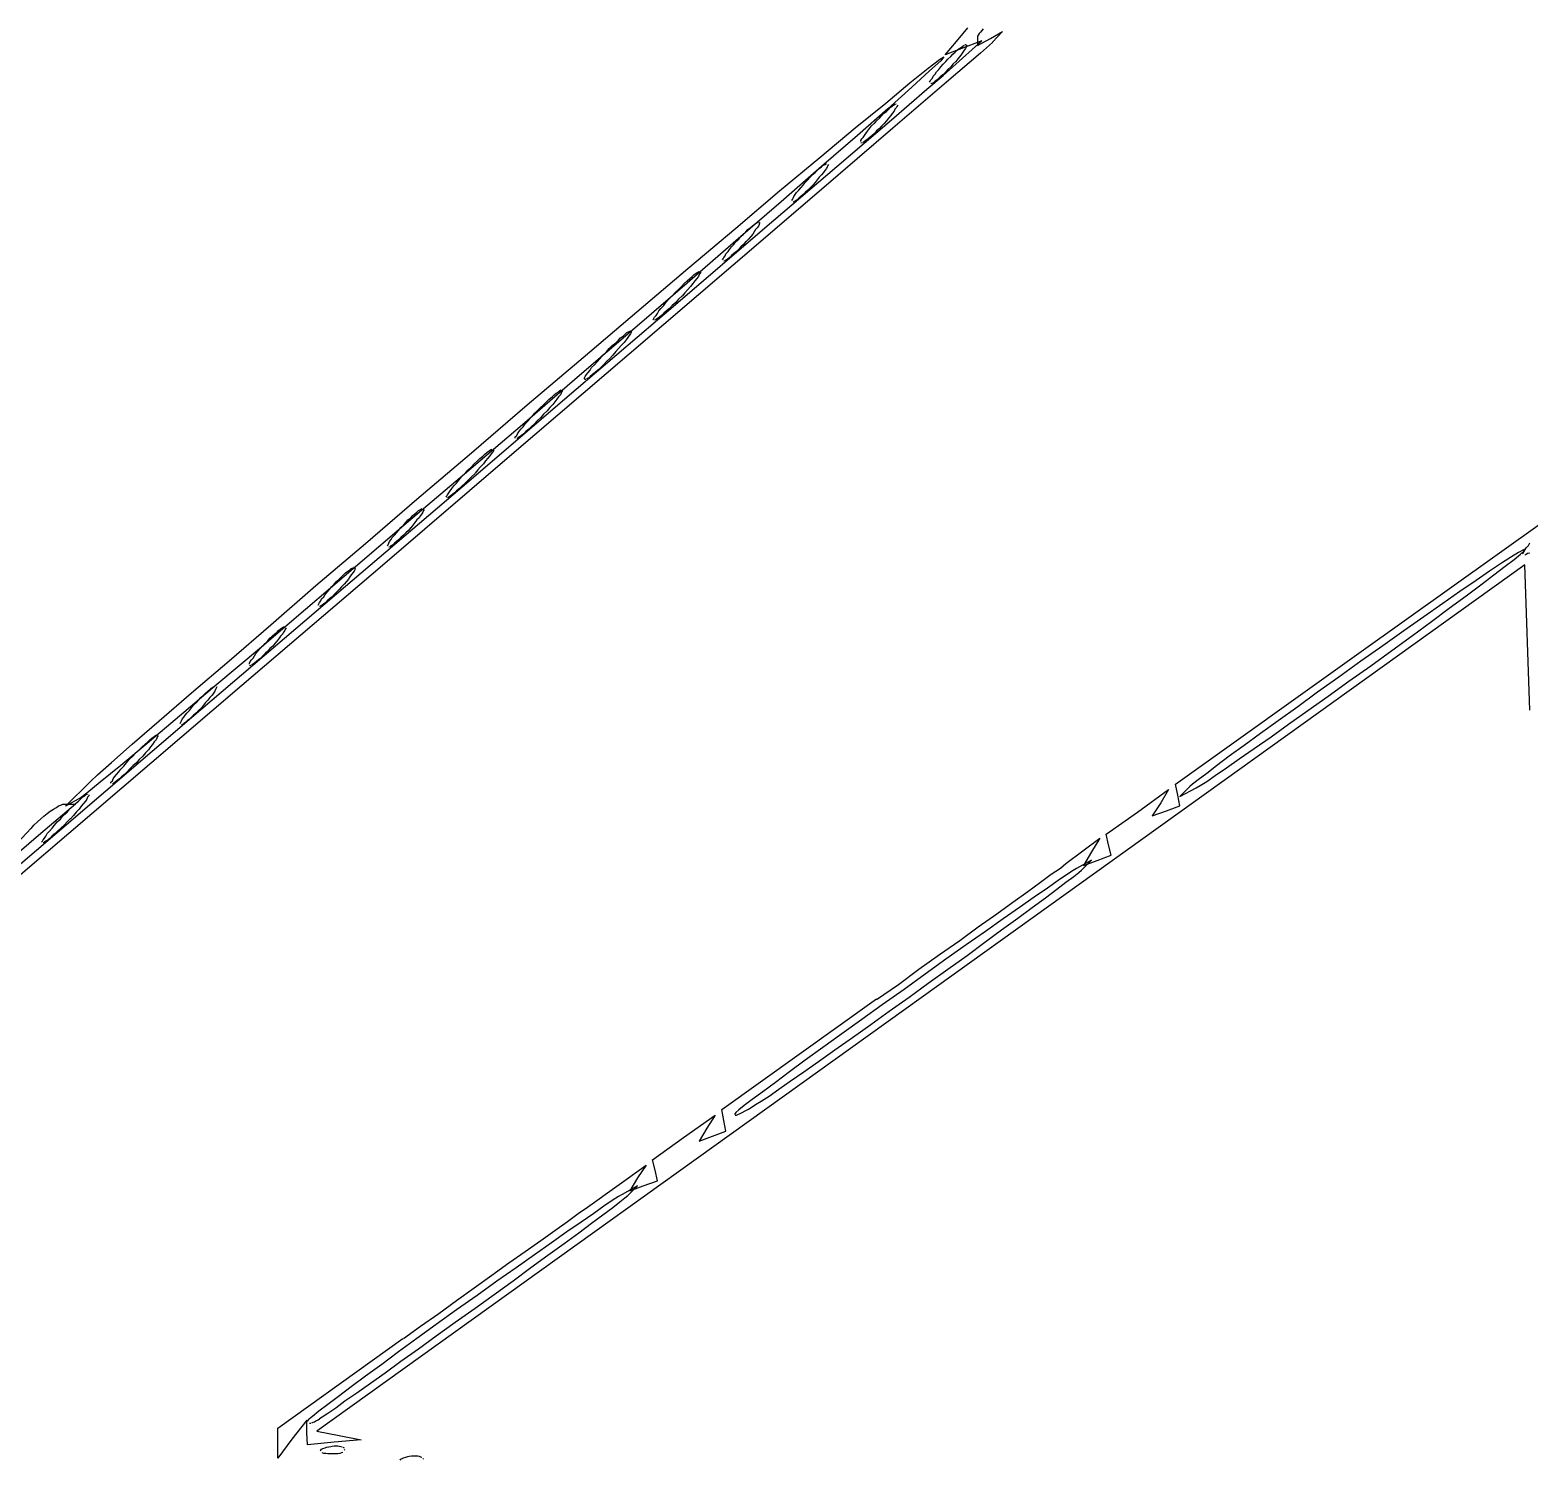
# Model space of a CAD drawing. Extents: x -125 to 152, y -90 to 100.
# Drawn here: x 139.635 to 141.844, y -61.817 to -59.709 of the extents above; entities that cross this region are included whole.
import ezdxf

# ---------------------------------------------------------------- set-up
doc = ezdxf.new("R2010")
doc.units = 0

msp = doc.modelspace()

# ---------------------------------------------------------------- linework, layer by layer
for p, q in [((140.9802, -59.776), (141.0374, -59.725)), ((140.9833, -59.7456), (140.9999, -59.726)), ((140.9999, -59.726), (141.0166, -59.7061)), ((141.0374, -59.725), (141.0103, -59.7353)), ((141.0322, -59.7165), (141.0312, -59.7183)), ((141.0312, -59.7183), (141.0312, -59.7201)), ((141.0312, -59.7202), (141.0312, -59.732)), ((141.0312, -59.732), (141.05, -59.7217)), ((141.0333, -59.7143), (141.0322, -59.7165)), ((141.0354, -59.7121), (141.0333, -59.7143)), ((141.0374, -59.7098), (141.0354, -59.7121)), ((141.0395, -59.7074), (141.0374, -59.7098)), ((141.05, -59.7217), (141.0677, -59.7114)), ((141.0677, -59.7114), (141.0531, -59.7269)), ((140.9749, -59.7524), (140.9812, -59.7484)), ((140.9812, -59.7484), (140.977, -59.7543)), ((141.0103, -59.7353), (140.9833, -59.7456)), ((141.0354, -59.7433), (140.9854, -59.7861)), ((140.9875, -59.7519), (140.9916, -59.7482)), ((140.9916, -59.7482), (140.9947, -59.7449)), ((140.9947, -59.7449), (140.9979, -59.7418)), ((140.9979, -59.7418), (141.001, -59.739)), ((141.001, -59.739), (141.0041, -59.7365)), ((141.0052, -59.7482), (141.002, -59.7518)), ((141.0041, -59.7365), (141.0072, -59.7344)), ((141.0072, -59.7448), (141.0052, -59.7482)), ((141.0072, -59.7344), (141.0093, -59.7327)), ((141.0093, -59.7417), (141.0072, -59.7448)), ((141.0093, -59.7327), (141.0114, -59.7315)), ((141.0114, -59.739), (141.0093, -59.7417)), ((141.0114, -59.7315), (141.0114, -59.7315)), ((141.0135, -59.7365), (141.0114, -59.739)), ((141.0125, -59.7306), (141.0145, -59.7303)), ((141.0145, -59.7344), (141.0135, -59.7365)), ((141.0156, -59.7315), (141.0145, -59.7327)), ((141.0145, -59.7327), (141.0145, -59.7344)), ((141.0531, -59.7273), (141.0354, -59.7433)), ((140.9312, -59.7871), (140.9583, -59.7655)), ((140.9604, -59.7694), (140.9343, -59.7932)), ((140.9583, -59.7655), (140.9749, -59.7524)), ((140.977, -59.7543), (140.9604, -59.7694)), ((140.9687, -59.7742), (140.9708, -59.7708)), ((140.9708, -59.7708), (140.9739, -59.7672)), ((140.9739, -59.7672), (140.977, -59.7634)), ((140.977, -59.7634), (140.9802, -59.7594)), ((140.9802, -59.7595), (140.9843, -59.7556)), ((140.9843, -59.7707), (140.9812, -59.7742)), ((140.9843, -59.7556), (140.9875, -59.7519)), ((140.9875, -59.7672), (140.9843, -59.7707)), ((140.9916, -59.7634), (140.9875, -59.7672)), ((140.9947, -59.7595), (140.9916, -59.7634)), ((140.9989, -59.7556), (140.9947, -59.7596)), ((141.002, -59.7518), (140.9989, -59.7556)), ((140.8958, -59.8167), (140.9312, -59.7871)), ((140.9343, -59.7932), (140.8989, -59.8251)), ((140.9854, -59.7861), (140.9062, -59.8537)), ((140.9562, -59.7962), (140.9802, -59.776)), ((140.9604, -59.7862), (140.9614, -59.7846)), ((140.9614, -59.7846), (140.9624, -59.7825)), ((140.9624, -59.7825), (140.9645, -59.7801)), ((140.9645, -59.7876), (140.9624, -59.7884)), ((140.9624, -59.7884), (140.9624, -59.7884)), ((140.9645, -59.7801), (140.9656, -59.7773)), ((140.9666, -59.7864), (140.9645, -59.7876)), ((140.9656, -59.7773), (140.9687, -59.7742)), ((140.9687, -59.7847), (140.9666, -59.7864)), ((140.9718, -59.7825), (140.9687, -59.7847)), ((140.9739, -59.7801), (140.9718, -59.7825)), ((140.977, -59.7772), (140.9739, -59.7801)), ((140.9812, -59.7742), (140.977, -59.7772)), ((140.9041, -59.8416), (140.9562, -59.7962)), ((140.851, -59.8533), (140.8958, -59.8167)), ((140.8989, -59.8251), (140.8541, -59.8644)), ((140.8864, -59.8391), (140.8895, -59.8354)), ((140.8895, -59.8354), (140.8926, -59.8321)), ((140.8926, -59.8321), (140.8968, -59.829)), ((140.8968, -59.829), (140.8999, -59.8261)), ((140.8999, -59.8261), (140.902, -59.8236)), ((140.9031, -59.8353), (140.8999, -59.839)), ((140.902, -59.8236), (140.9052, -59.8216)), ((140.9052, -59.832), (140.9031, -59.8353)), ((140.9052, -59.8216), (140.9072, -59.8199)), ((140.9083, -59.8288), (140.9052, -59.832)), ((140.9072, -59.8199), (140.9093, -59.8185)), ((140.9093, -59.826), (140.9083, -59.8288)), ((140.9093, -59.8185), (140.9114, -59.8178)), ((140.9114, -59.8236), (140.9093, -59.826)), ((140.9114, -59.8178), (140.9114, -59.8178)), ((140.9124, -59.8216), (140.9114, -59.8236)), ((140.9135, -59.8199), (140.9124, -59.8216)), ((140.7989, -59.8968), (140.851, -59.8533)), ((140.9062, -59.8537), (140.801, -59.9443)), ((140.8239, -59.9103), (140.9041, -59.8416)), ((140.8666, -59.8614), (140.8687, -59.858)), ((140.8687, -59.858), (140.8718, -59.8544)), ((140.8718, -59.8544), (140.8749, -59.8505)), ((140.8749, -59.8505), (140.8791, -59.8466)), ((140.8791, -59.8467), (140.8822, -59.8428)), ((140.8822, -59.8579), (140.8791, -59.8614)), ((140.8822, -59.8428), (140.8864, -59.8391)), ((140.8864, -59.8544), (140.8822, -59.8579)), ((140.8895, -59.8506), (140.8864, -59.8544)), ((140.8937, -59.8467), (140.8895, -59.8506)), ((140.8968, -59.8428), (140.8937, -59.8468)), ((140.8999, -59.839), (140.8968, -59.8428)), ((140.8541, -59.8644), (140.801, -59.9103)), ((140.8593, -59.8718), (140.8604, -59.8697)), ((140.8593, -59.8734), (140.8593, -59.8718)), ((140.8614, -59.8756), (140.8593, -59.8758)), ((140.8604, -59.8697), (140.8625, -59.8673)), ((140.8625, -59.8673), (140.8645, -59.8645)), ((140.8645, -59.8735), (140.8625, -59.8748)), ((140.8625, -59.8748), (140.8625, -59.8748)), ((140.8645, -59.8645), (140.8666, -59.8614)), ((140.8666, -59.8718), (140.8645, -59.8735)), ((140.8698, -59.8697), (140.8666, -59.8718)), ((140.8729, -59.8672), (140.8698, -59.8697)), ((140.876, -59.8644), (140.8729, -59.8672)), ((140.8791, -59.8614), (140.876, -59.8644)), ((140.7395, -59.9461), (140.7989, -59.8968)), ((140.7177, -60.0005), (140.8239, -59.9103)), ((140.801, -59.9103), (140.7416, -59.9624)), ((140.7843, -59.9262), (140.7874, -59.9226)), ((140.7874, -59.9226), (140.7916, -59.9193)), ((140.7916, -59.9193), (140.7947, -59.9161)), ((140.7947, -59.9161), (140.7979, -59.9133)), ((140.7979, -59.9133), (140.801, -59.9108)), ((140.801, -59.9226), (140.7979, -59.9261)), ((140.801, -59.9108), (140.8031, -59.9087)), ((140.8041, -59.9192), (140.801, -59.9226)), ((140.8031, -59.9087), (140.8062, -59.9071)), ((140.8062, -59.9161), (140.8041, -59.9192)), ((140.8062, -59.9071), (140.8083, -59.9058)), ((140.8083, -59.9133), (140.8062, -59.9161)), ((140.8083, -59.9058), (140.8083, -59.9058)), ((140.8093, -59.9108), (140.8083, -59.9133)), ((140.8104, -59.9087), (140.8093, -59.9108)), ((140.8114, -59.9071), (140.8104, -59.9087)), ((140.801, -59.9443), (140.6708, -60.0558)), ((140.675, -60.0009), (140.7395, -59.9461)), ((140.7645, -59.9485), (140.7676, -59.9452)), ((140.7676, -59.9452), (140.7708, -59.9416)), ((140.7708, -59.9416), (140.7739, -59.9378)), ((140.7739, -59.9378), (140.777, -59.9337)), ((140.777, -59.9339), (140.7812, -59.93)), ((140.7812, -59.9451), (140.777, -59.9485)), ((140.7812, -59.93), (140.7843, -59.9262)), ((140.7843, -59.9416), (140.7812, -59.9451)), ((140.7885, -59.9378), (140.7843, -59.9416)), ((140.7916, -59.9339), (140.7885, -59.9378)), ((140.7947, -59.93), (140.7916, -59.934)), ((140.7979, -59.9261), (140.7947, -59.93)), ((140.7416, -59.9624), (140.675, -60.0199)), ((140.7572, -59.9606), (140.7583, -59.959)), ((140.7583, -59.959), (140.7593, -59.9569)), ((140.7593, -59.9569), (140.7604, -59.9545)), ((140.7614, -59.962), (140.7593, -59.9628)), ((140.7593, -59.9628), (140.7593, -59.9628)), ((140.7604, -59.9545), (140.7625, -59.9517)), ((140.7625, -59.9607), (140.7614, -59.962)), ((140.7625, -59.9517), (140.7645, -59.9485)), ((140.7656, -59.9591), (140.7625, -59.9607)), ((140.7676, -59.9569), (140.7656, -59.9591)), ((140.7708, -59.9545), (140.7676, -59.9569)), ((140.7739, -59.9517), (140.7708, -59.9545)), ((140.777, -59.9485), (140.7739, -59.9517)), ((140.7072, -59.9922), (140.7093, -59.9919)), ((140.5895, -60.1105), (140.7177, -60.0005)), ((140.6041, -60.0605), (140.675, -60.0009)), ((140.6791, -60.0172), (140.6823, -60.0134)), ((140.6823, -60.0134), (140.6864, -60.0098)), ((140.6864, -60.0098), (140.6895, -60.0065)), ((140.6895, -60.0065), (140.6927, -60.0033)), ((140.6927, -60.0033), (140.6958, -60.0005)), ((140.6968, -60.0133), (140.6937, -60.0172)), ((140.6958, -60.0005), (140.6989, -59.998)), ((140.7, -60.0098), (140.6968, -60.0133)), ((140.6989, -59.998), (140.702, -59.9959)), ((140.702, -60.0064), (140.7, -60.0098)), ((140.702, -59.9959), (140.7041, -59.9943)), ((140.7041, -60.0033), (140.702, -60.0064)), ((140.7041, -59.9943), (140.7062, -59.9929)), ((140.7062, -60.0005), (140.7041, -60.0033)), ((140.7062, -59.9929), (140.7062, -59.9929)), ((140.7083, -59.998), (140.7062, -60.0005)), ((140.7093, -59.9959), (140.7083, -59.998)), ((140.7104, -59.993), (140.7093, -59.9943)), ((140.7093, -59.9943), (140.7093, -59.9959)), ((140.675, -60.0199), (140.6031, -60.0821)), ((140.6604, -60.0389), (140.6635, -60.0357)), ((140.6635, -60.0357), (140.6656, -60.0324)), ((140.6656, -60.0324), (140.6687, -60.0287)), ((140.6687, -60.0287), (140.6718, -60.025)), ((140.6718, -60.025), (140.675, -60.021)), ((140.676, -60.0357), (140.6718, -60.0387)), ((140.675, -60.021), (140.6791, -60.0172)), ((140.6791, -60.0323), (140.676, -60.0357)), ((140.6823, -60.0287), (140.6791, -60.0323)), ((140.6864, -60.025), (140.6823, -60.0287)), ((140.6895, -60.021), (140.6864, -60.025)), ((140.6937, -60.0172), (140.6895, -60.0211)), ((140.6708, -60.0558), (140.5176, -60.1866)), ((140.6552, -60.0479), (140.6562, -60.0462)), ((140.6562, -60.0462), (140.6572, -60.0442)), ((140.6572, -60.0442), (140.6593, -60.0417)), ((140.6593, -60.0492), (140.6572, -60.05)), ((140.6572, -60.05), (140.6572, -60.05)), ((140.6593, -60.0417), (140.6604, -60.0389)), ((140.6614, -60.0479), (140.6593, -60.0492)), ((140.6635, -60.0462), (140.6614, -60.0479)), ((140.6666, -60.0441), (140.6635, -60.0462)), ((140.6687, -60.0416), (140.6666, -60.0441)), ((140.6718, -60.0387), (140.6687, -60.0416)), ((140.5291, -60.1242), (140.6041, -60.0605)), ((140.5989, -60.0827), (140.6031, -60.0788)), ((140.6031, -60.0788), (140.6072, -60.0753)), ((140.6072, -60.0753), (140.6104, -60.0722)), ((140.6104, -60.0722), (140.6135, -60.0695)), ((140.6145, -60.0788), (140.6114, -60.0827)), ((140.6135, -60.0695), (140.6166, -60.0674)), ((140.6176, -60.0753), (140.6145, -60.0788)), ((140.6166, -60.0674), (140.6187, -60.0658)), ((140.6198, -60.0723), (140.6176, -60.0753)), ((140.6187, -60.0658), (140.6208, -60.0648)), ((140.6208, -60.0696), (140.6198, -60.0723)), ((140.6208, -60.0648), (140.6208, -60.0648)), ((140.6229, -60.0675), (140.6208, -60.0696)), ((140.6229, -60.0659), (140.6229, -60.0675)), ((140.6031, -60.0821), (140.526, -60.1484)), ((140.576, -60.106), (140.5812, -60.1011)), ((140.5812, -60.101), (140.5854, -60.0961)), ((140.5854, -60.0961), (140.5906, -60.0914)), ((140.5906, -60.0914), (140.5947, -60.0869)), ((140.5958, -60.101), (140.5906, -60.1059)), ((140.5947, -60.0869), (140.5989, -60.0827)), ((140.5999, -60.0962), (140.5958, -60.1012)), ((140.6041, -60.0915), (140.5999, -60.0962)), ((140.6083, -60.087), (140.6041, -60.0915)), ((140.6114, -60.0827), (140.6083, -60.087)), ((140.4395, -60.2382), (140.5895, -60.1105)), ((140.45, -60.1915), (140.5291, -60.1242)), ((140.5593, -60.1268), (140.5614, -60.1232)), ((140.5614, -60.1232), (140.5645, -60.1194)), ((140.5645, -60.1194), (140.5687, -60.1152)), ((140.5687, -60.1152), (140.5718, -60.1107)), ((140.5729, -60.1231), (140.5687, -60.1266)), ((140.5718, -60.1107), (140.576, -60.106)), ((140.577, -60.1193), (140.5729, -60.1231)), ((140.5812, -60.1151), (140.577, -60.1193)), ((140.5864, -60.1106), (140.5812, -60.1151)), ((140.5906, -60.1059), (140.5864, -60.1106)), ((140.5531, -60.136), (140.5541, -60.1345)), ((140.5541, -60.1345), (140.5551, -60.1324)), ((140.5551, -60.1324), (140.5573, -60.1298)), ((140.5573, -60.1359), (140.5551, -60.1369)), ((140.5551, -60.1369), (140.5551, -60.1369)), ((140.5573, -60.1298), (140.5593, -60.1268)), ((140.5593, -60.1344), (140.5573, -60.1359)), ((140.5624, -60.1323), (140.5593, -60.1344)), ((140.5656, -60.1297), (140.5624, -60.1323)), ((140.5687, -60.1266), (140.5656, -60.1297)), ((140.526, -60.1484), (140.4447, -60.2183)), ((140.4979, -60.17), (140.502, -60.1661)), ((140.502, -60.1661), (140.5052, -60.1626)), ((140.5052, -60.1626), (140.5093, -60.1596)), ((140.5093, -60.1596), (140.5125, -60.157)), ((140.5135, -60.1659), (140.5104, -60.1698)), ((140.5125, -60.157), (140.5145, -60.1549)), ((140.5156, -60.1625), (140.5135, -60.1659)), ((140.5145, -60.1549), (140.5176, -60.1533)), ((140.5176, -60.1595), (140.5156, -60.1625)), ((140.5176, -60.1533), (140.5197, -60.1524)), ((140.5197, -60.1569), (140.5176, -60.1595)), ((140.5197, -60.1524), (140.5197, -60.1524)), ((140.5208, -60.1548), (140.5197, -60.1569)), ((140.5208, -60.1532), (140.5208, -60.1548)), ((140.5176, -60.1866), (140.3447, -60.3347)), ((140.4749, -60.1932), (140.4791, -60.1883)), ((140.4791, -60.1882), (140.4843, -60.1833)), ((140.4843, -60.1833), (140.4885, -60.1786)), ((140.4885, -60.1786), (140.4926, -60.1742)), ((140.4937, -60.1882), (140.4895, -60.1931)), ((140.4926, -60.1742), (140.4979, -60.17)), ((140.4979, -60.1831), (140.4937, -60.1881)), ((140.502, -60.1784), (140.4979, -60.1831)), ((140.5062, -60.1741), (140.502, -60.1784)), ((140.5104, -60.1698), (140.5062, -60.1741)), ((140.3676, -60.2616), (140.45, -60.1915)), ((140.4572, -60.214), (140.4604, -60.2104)), ((140.4604, -60.2104), (140.4624, -60.2066)), ((140.4624, -60.2066), (140.4666, -60.2024)), ((140.4666, -60.2024), (140.4708, -60.1979)), ((140.4718, -60.2103), (140.4677, -60.2137)), ((140.4708, -60.1979), (140.4749, -60.1932)), ((140.476, -60.2065), (140.4718, -60.2103)), ((140.4802, -60.2023), (140.476, -60.2065)), ((140.4843, -60.1978), (140.4802, -60.2023)), ((140.4895, -60.1931), (140.4843, -60.1978)), ((140.4447, -60.2183), (140.3604, -60.2909)), ((140.452, -60.2217), (140.4531, -60.2196)), ((140.452, -60.2232), (140.452, -60.2217)), ((140.4541, -60.2241), (140.452, -60.2244)), ((140.4531, -60.2196), (140.4551, -60.217)), ((140.4551, -60.217), (140.4572, -60.214)), ((140.4583, -60.2216), (140.4551, -60.2231)), ((140.4551, -60.2231), (140.4551, -60.2231)), ((140.4604, -60.2195), (140.4583, -60.2216)), ((140.4635, -60.2169), (140.4604, -60.2195)), ((140.4677, -60.2137), (140.4635, -60.2169)), ((140.2718, -60.3821), (140.4395, -60.2382)), ((140.3916, -60.2614), (140.3958, -60.2572)), ((140.3958, -60.2572), (140.3999, -60.2533)), ((140.3999, -60.2533), (140.4041, -60.2498)), ((140.4041, -60.2498), (140.4072, -60.2468)), ((140.4083, -60.257), (140.4052, -60.2611)), ((140.4072, -60.2468), (140.4104, -60.2442)), ((140.4114, -60.2531), (140.4083, -60.257)), ((140.4104, -60.2442), (140.4135, -60.2421)), ((140.4135, -60.2497), (140.4114, -60.2531)), ((140.4135, -60.2421), (140.4156, -60.2405)), ((140.4166, -60.2467), (140.4135, -60.2497)), ((140.4156, -60.2405), (140.4177, -60.2396)), ((140.4177, -60.2441), (140.4166, -60.2467)), ((140.4177, -60.2396), (140.4177, -60.2396)), ((140.4187, -60.2419), (140.4177, -60.2441)), ((140.4197, -60.2404), (140.4187, -60.2419)), ((140.2854, -60.332), (140.3676, -60.2616)), ((140.3729, -60.2804), (140.377, -60.2755)), ((140.377, -60.2754), (140.3822, -60.2705)), ((140.3822, -60.2705), (140.3864, -60.2658)), ((140.3864, -60.2658), (140.3916, -60.2614)), ((140.3916, -60.2754), (140.3875, -60.2803)), ((140.3968, -60.2703), (140.3916, -60.2752)), ((140.401, -60.2656), (140.3968, -60.2703)), ((140.4052, -60.2611), (140.401, -60.2656)), ((140.3604, -60.2909), (140.2749, -60.3636)), ((140.3531, -60.3042), (140.3552, -60.3011)), ((140.3552, -60.3011), (140.3583, -60.2976)), ((140.3583, -60.2976), (140.3614, -60.2937)), ((140.3614, -60.2937), (140.3645, -60.2896)), ((140.3656, -60.3009), (140.3625, -60.3041)), ((140.3645, -60.2896), (140.3687, -60.2851)), ((140.3698, -60.2975), (140.3656, -60.3009)), ((140.3687, -60.2851), (140.3729, -60.2804)), ((140.3739, -60.2936), (140.3698, -60.2975)), ((140.3781, -60.2895), (140.3739, -60.2936)), ((140.3822, -60.285), (140.3781, -60.2895)), ((140.3875, -60.2803), (140.3822, -60.285)), ((140.3499, -60.3089), (140.352, -60.3068)), ((140.3499, -60.3104), (140.3499, -60.3089)), ((140.352, -60.3068), (140.3531, -60.3042)), ((140.3541, -60.3103), (140.352, -60.3112)), ((140.352, -60.3112), (140.352, -60.3112)), ((140.3562, -60.3087), (140.3541, -60.3103)), ((140.3593, -60.3067), (140.3562, -60.3087)), ((140.3625, -60.3041), (140.3593, -60.3067)), ((140.3447, -60.3347), (140.1541, -60.4982)), ((140.2051, -60.4003), (140.2854, -60.332)), ((140.2895, -60.3485), (140.2937, -60.3444)), ((140.2937, -60.3444), (140.2979, -60.3405)), ((140.2979, -60.3405), (140.302, -60.337)), ((140.302, -60.337), (140.3051, -60.334)), ((140.3062, -60.3442), (140.3031, -60.3483)), ((140.3051, -60.334), (140.3083, -60.3314)), ((140.3093, -60.3403), (140.3062, -60.3442)), ((140.3083, -60.3314), (140.3114, -60.3293)), ((140.3124, -60.3369), (140.3093, -60.3403)), ((140.3114, -60.3293), (140.3135, -60.3277)), ((140.3145, -60.3339), (140.3124, -60.3369)), ((140.3135, -60.3277), (140.3156, -60.3268)), ((140.3166, -60.3312), (140.3145, -60.3339)), ((140.3156, -60.3268), (140.3156, -60.3268)), ((140.3177, -60.3292), (140.3166, -60.3312)), ((140.3177, -60.3276), (140.3177, -60.3292)), ((140.2749, -60.3636), (140.1927, -60.4336)), ((140.2666, -60.3723), (140.2708, -60.3676)), ((140.2708, -60.3676), (140.276, -60.3627)), ((140.276, -60.3626), (140.2802, -60.3577)), ((140.2802, -60.3577), (140.2854, -60.353)), ((140.2854, -60.3675), (140.2812, -60.3722)), ((140.2854, -60.353), (140.2895, -60.3485)), ((140.2906, -60.3626), (140.2854, -60.3675)), ((140.2947, -60.3575), (140.2906, -60.3624)), ((140.2989, -60.3528), (140.2947, -60.3575)), ((140.3031, -60.3483), (140.2989, -60.3528)), ((140.0864, -60.5401), (140.2718, -60.3821)), ((140.252, -60.3913), (140.2541, -60.3883)), ((140.2541, -60.3883), (140.2562, -60.3848)), ((140.2562, -60.3848), (140.2593, -60.3809)), ((140.2593, -60.3809), (140.2635, -60.3768)), ((140.2635, -60.3881), (140.2604, -60.3913)), ((140.2635, -60.3768), (140.2666, -60.3723)), ((140.2676, -60.3847), (140.2635, -60.3881)), ((140.2718, -60.3808), (140.2676, -60.3847)), ((140.276, -60.3767), (140.2718, -60.3808)), ((140.2812, -60.3722), (140.276, -60.3767)), ((140.1291, -60.4658), (140.2051, -60.4003)), ((140.2479, -60.3976), (140.2489, -60.396)), ((140.2489, -60.396), (140.2499, -60.394)), ((140.2499, -60.394), (140.252, -60.3913)), ((140.252, -60.3975), (140.2499, -60.3984)), ((140.2499, -60.3984), (140.2499, -60.3984)), ((140.2541, -60.3959), (140.252, -60.3975)), ((140.2572, -60.3937), (140.2541, -60.3959)), ((140.2604, -60.3913), (140.2572, -60.3937)), ((140.1927, -60.4336), (140.1145, -60.5003)), ((140.1885, -60.4349), (140.1916, -60.4312)), ((140.1916, -60.4312), (140.1958, -60.4279)), ((140.1958, -60.4279), (140.1989, -60.4248)), ((140.1989, -60.4248), (140.202, -60.422)), ((140.202, -60.422), (140.2051, -60.4195)), ((140.2051, -60.4312), (140.202, -60.4348)), ((140.2051, -60.4195), (140.2072, -60.4174)), ((140.2083, -60.4278), (140.2051, -60.4312)), ((140.2072, -60.4174), (140.2104, -60.4157)), ((140.2104, -60.4248), (140.2083, -60.4278)), ((140.2104, -60.4157), (140.2124, -60.4145)), ((140.2124, -60.422), (140.2104, -60.4248)), ((140.2124, -60.4145), (140.2124, -60.4145)), ((140.2135, -60.4195), (140.2124, -60.422)), ((140.2145, -60.4174), (140.2135, -60.4195)), ((140.2156, -60.4157), (140.2145, -60.4174)), ((140.1687, -60.4572), (140.1718, -60.4538)), ((140.1718, -60.4538), (140.175, -60.4502)), ((140.175, -60.4502), (140.1781, -60.4465)), ((140.1781, -60.4465), (140.1812, -60.4424)), ((140.1812, -60.4425), (140.1854, -60.4386)), ((140.1854, -60.4538), (140.1812, -60.4572)), ((140.1854, -60.4386), (140.1885, -60.4349)), ((140.1885, -60.4502), (140.1854, -60.4538)), ((140.1927, -60.4465), (140.1885, -60.4502)), ((140.1958, -60.4425), (140.1927, -60.4465)), ((140.1989, -60.4386), (140.1958, -60.4426)), ((140.202, -60.4348), (140.1989, -60.4386)), ((141.5927, -60.6275), (141.8635, -60.4345)), ((140.0562, -60.5279), (140.1291, -60.4658)), ((140.1614, -60.4694), (140.1624, -60.4676)), ((140.1624, -60.4676), (140.1635, -60.4655)), ((140.1635, -60.4655), (140.1645, -60.4631)), ((140.1656, -60.4706), (140.1635, -60.4715)), ((140.1635, -60.4715), (140.1635, -60.4715)), ((140.1645, -60.4631), (140.1666, -60.4603)), ((140.1666, -60.4694), (140.1656, -60.4706)), ((140.1666, -60.4603), (140.1687, -60.4572)), ((140.1697, -60.4677), (140.1666, -60.4694)), ((140.1718, -60.4655), (140.1697, -60.4677)), ((140.175, -60.4631), (140.1718, -60.4655)), ((140.1781, -60.4603), (140.175, -60.4631)), ((140.1812, -60.4572), (140.1781, -60.4603)), ((141.8354, -60.475), (141.8281, -60.4789)), ((141.8312, -60.4816), (141.8364, -60.4765)), ((141.8385, -60.4744), (141.8354, -60.475)), ((141.8354, -60.4796), (141.8364, -60.4775)), ((141.8364, -60.4765), (141.8385, -60.4744)), ((141.8364, -60.4775), (141.8374, -60.475)), ((141.8374, -60.475), (141.8395, -60.4721)), ((141.8395, -60.4721), (141.8427, -60.4686)), ((141.8427, -60.4686), (141.8447, -60.4649)), ((140.1541, -60.4982), (139.9468, -60.6753)), ((140.1145, -60.5003), (140.0406, -60.563)), ((141.8374, -60.4971), (140.9478, -61.1356)), ((141.8031, -60.4948), (141.7854, -60.5066)), ((141.7916, -60.512), (141.8083, -60.4995)), ((141.8177, -60.4854), (141.8031, -60.4948)), ((141.8083, -60.4995), (141.8218, -60.4893)), ((141.8281, -60.4789), (141.8177, -60.4854)), ((141.8218, -60.4893), (141.8312, -60.4816)), ((141.8343, -60.4811), (141.8354, -60.4796)), ((141.8395, -60.4821), (141.8374, -60.4829)), ((141.8374, -60.4829), (141.8374, -60.4829)), ((141.8447, -60.7116), (141.8374, -60.4971)), ((141.8416, -60.4808), (141.8395, -60.4821)), ((141.8447, -60.4799), (141.8416, -60.4808)), ((140.0833, -60.5258), (140.0864, -60.5221)), ((140.0864, -60.5221), (140.0906, -60.5184)), ((140.0906, -60.5184), (140.0937, -60.5151)), ((140.0937, -60.5151), (140.0968, -60.512)), ((140.0968, -60.512), (140.0999, -60.5092)), ((140.101, -60.5221), (140.0979, -60.5258)), ((140.0999, -60.5092), (140.1031, -60.5067)), ((140.1041, -60.5185), (140.101, -60.5221)), ((140.1031, -60.5067), (140.1062, -60.5046)), ((140.1062, -60.5152), (140.1041, -60.5185)), ((140.1062, -60.5046), (140.1083, -60.5029)), ((140.1083, -60.5121), (140.1062, -60.5152)), ((140.1083, -60.5029), (140.1104, -60.5016)), ((140.1104, -60.5093), (140.1083, -60.5121)), ((140.1104, -60.5016), (140.1104, -60.5016)), ((140.1125, -60.5068), (140.1104, -60.5093)), ((140.1114, -60.5008), (140.1135, -60.5005)), ((140.1135, -60.5047), (140.1125, -60.5068)), ((140.1145, -60.5017), (140.1135, -60.5029)), ((140.1135, -60.5029), (140.1135, -60.5047)), ((141.7656, -60.5205), (141.7416, -60.5366)), ((141.7854, -60.5066), (141.7656, -60.5205)), ((141.7729, -60.5266), (141.7916, -60.512)), ((139.8864, -60.7106), (140.0864, -60.5401)), ((139.9895, -60.5857), (140.0562, -60.5279)), ((140.0645, -60.5475), (140.0677, -60.5444)), ((140.0677, -60.5444), (140.0697, -60.541)), ((140.0697, -60.541), (140.0729, -60.5374)), ((140.0729, -60.5374), (140.076, -60.5336)), ((140.076, -60.5336), (140.0791, -60.5296)), ((140.0801, -60.5444), (140.076, -60.5474)), ((140.0791, -60.5297), (140.0833, -60.5258)), ((140.0833, -60.5409), (140.0801, -60.5444)), ((140.0864, -60.5374), (140.0833, -60.5409)), ((140.0906, -60.5336), (140.0864, -60.5374)), ((140.0937, -60.5297), (140.0906, -60.5336)), ((140.0979, -60.5258), (140.0937, -60.5298)), ((141.7416, -60.5366), (141.7166, -60.5544)), ((141.726, -60.5611), (141.751, -60.543)), ((141.751, -60.543), (141.7729, -60.5266)), ((140.0406, -60.563), (139.9729, -60.621)), ((140.0593, -60.5565), (140.0604, -60.5548)), ((140.0604, -60.5548), (140.0614, -60.5527)), ((140.0614, -60.5527), (140.0635, -60.5503)), ((140.0635, -60.5578), (140.0614, -60.5586)), ((140.0614, -60.5586), (140.0614, -60.5586)), ((140.0635, -60.5503), (140.0645, -60.5475)), ((140.0656, -60.5566), (140.0635, -60.5578)), ((140.0677, -60.5549), (140.0656, -60.5566)), ((140.0708, -60.5527), (140.0677, -60.5549)), ((140.0729, -60.5502), (140.0708, -60.5527)), ((140.076, -60.5474), (140.0729, -60.5502)), ((141.7166, -60.5544), (141.6885, -60.5737)), ((141.7, -60.5807), (141.726, -60.5611)), ((139.9281, -60.6386), (139.9895, -60.5857)), ((140.0083, -60.5889), (140.0104, -60.588)), ((140.0104, -60.588), (140.0104, -60.588)), ((141.6885, -60.5737), (141.6593, -60.5946)), ((141.6718, -60.6015), (141.7, -60.5807)), ((139.9812, -60.613), (139.9854, -60.6093)), ((139.9854, -60.6093), (139.9885, -60.6056)), ((139.9885, -60.6056), (139.9916, -60.6023)), ((139.9916, -60.6023), (139.9958, -60.5992)), ((139.9958, -60.5992), (139.9989, -60.5964)), ((139.9989, -60.6093), (139.9958, -60.613)), ((139.9989, -60.5964), (140.001, -60.594)), ((140.002, -60.6056), (139.9989, -60.6093)), ((140.001, -60.594), (140.0041, -60.5918)), ((140.0041, -60.6023), (140.002, -60.6056)), ((140.0041, -60.5918), (140.0062, -60.5901)), ((140.0072, -60.5992), (140.0041, -60.6023)), ((140.0062, -60.5901), (140.0083, -60.5889)), ((140.0083, -60.5964), (140.0072, -60.5992)), ((140.0104, -60.5939), (140.0083, -60.5964)), ((140.0114, -60.5918), (140.0104, -60.5939)), ((140.0125, -60.5901), (140.0114, -60.5918)), ((141.6593, -60.5946), (141.6281, -60.6166)), ((141.6416, -60.6233), (141.6718, -60.6015)), ((139.9729, -60.621), (139.9104, -60.6736)), ((139.9635, -60.6347), (139.9656, -60.6316)), ((139.9656, -60.6316), (139.9677, -60.6282)), ((139.9677, -60.6282), (139.9708, -60.6246)), ((139.9708, -60.6246), (139.9739, -60.6208)), ((139.9739, -60.6208), (139.9781, -60.6169)), ((139.9781, -60.6316), (139.9749, -60.6347)), ((139.9781, -60.617), (139.9812, -60.613)), ((139.9812, -60.6282), (139.9781, -60.6316)), ((139.9854, -60.6246), (139.9812, -60.6282)), ((139.9885, -60.6208), (139.9854, -60.6246)), ((139.9926, -60.617), (139.9885, -60.6208)), ((139.9958, -60.613), (139.9926, -60.6171)), ((141.3228, -60.8206), (141.5927, -60.6275)), ((141.6281, -60.6166), (141.5958, -60.6395)), ((141.6104, -60.6459), (141.6416, -60.6233)), ((139.8729, -60.686), (139.9281, -60.6386)), ((139.9583, -60.642), (139.9593, -60.6399)), ((139.9583, -60.6436), (139.9583, -60.642)), ((139.9604, -60.6458), (139.9583, -60.646)), ((139.9593, -60.6399), (139.9614, -60.6375)), ((139.9614, -60.6375), (139.9635, -60.6347)), ((139.9635, -60.6437), (139.9614, -60.645)), ((139.9614, -60.645), (139.9614, -60.645)), ((139.9656, -60.6421), (139.9635, -60.6437)), ((139.9687, -60.64), (139.9656, -60.6421)), ((139.9718, -60.6375), (139.9687, -60.64)), ((139.9749, -60.6347), (139.9718, -60.6375)), ((141.5958, -60.6395), (141.5635, -60.6626)), ((141.5781, -60.6686), (141.6104, -60.6459)), ((139.9468, -60.6753), (139.726, -60.8641)), ((139.9104, -60.6736), (139.8552, -60.7204)), ((139.9052, -60.6773), (139.9072, -60.676)), ((139.9072, -60.676), (139.9072, -60.676)), ((141.5635, -60.6626), (141.5322, -60.685)), ((141.5479, -60.6907), (141.5781, -60.6686)), ((139.825, -60.7273), (139.8729, -60.686)), ((139.8802, -60.7002), (139.8833, -60.6965)), ((139.8833, -60.6965), (139.8864, -60.6928)), ((139.8864, -60.6928), (139.8906, -60.6895)), ((139.8906, -60.6895), (139.8937, -60.6864)), ((139.8937, -60.6864), (139.8968, -60.6835)), ((139.8968, -60.6965), (139.8937, -60.7002)), ((139.8968, -60.6835), (139.8999, -60.681)), ((139.8999, -60.6928), (139.8968, -60.6965)), ((139.8999, -60.681), (139.902, -60.679)), ((139.9031, -60.6895), (139.8999, -60.6928)), ((139.902, -60.679), (139.9052, -60.6773)), ((139.9052, -60.6864), (139.9031, -60.6895)), ((139.9072, -60.6835), (139.9052, -60.6864)), ((139.9083, -60.681), (139.9072, -60.6835)), ((139.9093, -60.679), (139.9083, -60.681)), ((139.9104, -60.6773), (139.9093, -60.679)), ((141.5322, -60.685), (141.5031, -60.7066)), ((141.5176, -60.7119), (141.5479, -60.6907)), ((139.675, -60.8916), (139.8864, -60.7106)), ((139.8552, -60.7204), (139.8073, -60.7604)), ((139.8614, -60.7219), (139.8635, -60.7188)), ((139.8635, -60.7188), (139.8666, -60.7154)), ((139.8666, -60.7154), (139.8698, -60.7119)), ((139.8698, -60.7119), (139.8729, -60.708)), ((139.8729, -60.708), (139.876, -60.7041)), ((139.876, -60.7188), (139.8729, -60.7219)), ((139.876, -60.7041), (139.8802, -60.7002)), ((139.8802, -60.7153), (139.876, -60.7188)), ((139.8833, -60.7118), (139.8802, -60.7153)), ((139.8875, -60.708), (139.8833, -60.7118)), ((139.8906, -60.7041), (139.8875, -60.708)), ((139.8937, -60.7002), (139.8906, -60.7042)), ((141.5031, -60.7066), (141.4739, -60.727)), ((141.4895, -60.732), (141.5176, -60.7119)), ((139.7854, -60.7617), (139.825, -60.7273)), ((139.8562, -60.7309), (139.8572, -60.7293)), ((139.8572, -60.7293), (139.8583, -60.7272)), ((139.8583, -60.7272), (139.8593, -60.7247)), ((139.8604, -60.7322), (139.8583, -60.733)), ((139.8583, -60.733), (139.8583, -60.733)), ((139.8593, -60.7247), (139.8614, -60.7219)), ((139.8614, -60.7309), (139.8604, -60.7322)), ((139.8645, -60.7293), (139.8614, -60.7309)), ((139.8666, -60.7271), (139.8645, -60.7293)), ((139.8698, -60.7246), (139.8666, -60.7271)), ((139.8729, -60.7219), (139.8698, -60.7246)), ((141.4739, -60.727), (141.4478, -60.7461)), ((141.4635, -60.7506), (141.4895, -60.732)), ((139.7552, -60.7884), (139.7854, -60.7617)), ((139.8073, -60.7604), (139.7687, -60.793)), ((139.8, -60.7657), (139.8041, -60.7619)), ((139.8041, -60.7619), (139.8083, -60.7583)), ((139.8083, -60.7583), (139.8114, -60.7552)), ((139.8114, -60.7552), (139.8145, -60.7526)), ((139.8156, -60.7619), (139.8124, -60.7657)), ((139.8145, -60.7526), (139.8177, -60.7504)), ((139.8177, -60.7583), (139.8156, -60.7619)), ((139.8177, -60.7504), (139.8197, -60.7489)), ((139.8208, -60.7553), (139.8177, -60.7583)), ((139.8197, -60.7489), (139.8218, -60.7478)), ((139.8218, -60.7527), (139.8208, -60.7553)), ((139.8218, -60.7478), (139.8218, -60.7478)), ((139.8229, -60.7505), (139.8218, -60.7527)), ((139.8239, -60.749), (139.8229, -60.7505)), ((141.4239, -60.7637), (141.402, -60.7795)), ((141.4478, -60.7461), (141.4239, -60.7637)), ((141.4385, -60.7678), (141.4635, -60.7506)), ((139.777, -60.7892), (139.7812, -60.7843)), ((139.7812, -60.7841), (139.7864, -60.7792)), ((139.7864, -60.7792), (139.7906, -60.7744)), ((139.7906, -60.7744), (139.7958, -60.7699)), ((139.7958, -60.7841), (139.7916, -60.789)), ((139.7958, -60.7699), (139.8, -60.7657)), ((139.801, -60.7793), (139.7958, -60.7843)), ((139.8051, -60.7745), (139.801, -60.7793)), ((139.8093, -60.77), (139.8051, -60.7745)), ((139.8124, -60.7657), (139.8093, -60.77)), ((141.402, -60.7795), (141.3833, -60.7933)), ((141.3979, -60.7966), (141.4166, -60.7832)), ((141.4166, -60.7832), (141.4385, -60.7678)), ((139.7239, -60.8167), (139.7343, -60.807)), ((139.7343, -60.807), (139.7552, -60.7884)), ((139.7687, -60.793), (139.7385, -60.8177)), ((139.7593, -60.8098), (139.7625, -60.8062)), ((139.7625, -60.8062), (139.7656, -60.8024)), ((139.7656, -60.8024), (139.7687, -60.7982)), ((139.7687, -60.7982), (139.7729, -60.7939)), ((139.7739, -60.8061), (139.7697, -60.8096)), ((139.7729, -60.7939), (139.777, -60.7892)), ((139.7781, -60.8023), (139.7739, -60.8061)), ((139.7822, -60.7981), (139.7781, -60.8023)), ((139.7864, -60.7936), (139.7822, -60.7981)), ((139.7916, -60.789), (139.7864, -60.7936)), ((141.3687, -60.8049), (141.3562, -60.814)), ((141.3833, -60.7933), (141.3687, -60.8049)), ((141.3687, -60.8166), (141.3812, -60.8078)), ((141.3812, -60.8078), (141.3979, -60.7966)), ((139.6874, -60.8528), (139.7239, -60.8167)), ((139.7385, -60.8177), (139.7187, -60.8336)), ((139.7541, -60.8175), (139.7562, -60.8154)), ((139.7541, -60.8191), (139.7541, -60.8175)), ((139.7562, -60.8154), (139.7572, -60.8128)), ((139.7583, -60.819), (139.7562, -60.8199)), ((139.7562, -60.8199), (139.7562, -60.8199)), ((139.7572, -60.8128), (139.7593, -60.8098)), ((139.7604, -60.8174), (139.7583, -60.819)), ((139.7635, -60.8153), (139.7604, -60.8174)), ((139.7666, -60.8127), (139.7635, -60.8153)), ((139.7697, -60.8096), (139.7666, -60.8127)), ((141.2666, -60.8616), (141.3124, -60.8286)), ((141.3124, -60.8286), (141.301, -60.8478)), ((141.326, -60.8365), (141.3228, -60.8206)), ((141.3437, -60.8241), (141.3291, -60.8387)), ((141.3291, -60.8387), (141.3531, -60.8259)), ((141.3479, -60.8204), (141.3437, -60.8241)), ((141.3562, -60.814), (141.3479, -60.8204)), ((141.3531, -60.8259), (141.3593, -60.8227)), ((141.3593, -60.8227), (141.3687, -60.8166)), ((139.702, -60.85), (139.651, -60.893)), ((139.6739, -60.8547), (139.677, -60.8526)), ((139.677, -60.8526), (139.6812, -60.851)), ((139.6812, -60.851), (139.6833, -60.8502)), ((139.6833, -60.8502), (139.6864, -60.85)), ((139.6864, -60.85), (139.702, -60.85)), ((139.7104, -60.8403), (139.6874, -60.8528)), ((139.6937, -60.8571), (139.6979, -60.8529)), ((139.6979, -60.8529), (139.702, -60.8491)), ((139.702, -60.8491), (139.7062, -60.8455)), ((139.7062, -60.8455), (139.7093, -60.8424)), ((139.7104, -60.8529), (139.7072, -60.8572)), ((139.7093, -60.8424), (139.7124, -60.8398)), ((139.7187, -60.8336), (139.7104, -60.8403)), ((139.7135, -60.8491), (139.7104, -60.8529)), ((139.7124, -60.8398), (139.7156, -60.8376)), ((139.7166, -60.8455), (139.7135, -60.8491)), ((139.7156, -60.8376), (139.7177, -60.836)), ((139.7187, -60.8425), (139.7166, -60.8455)), ((139.7177, -60.836), (139.7197, -60.8351)), ((139.7197, -60.8399), (139.7187, -60.8425)), ((139.7197, -60.8351), (139.7197, -60.8351)), ((139.7218, -60.8377), (139.7197, -60.8399)), ((139.7218, -60.8361), (139.7218, -60.8377)), ((141.301, -60.8478), (141.2885, -60.8671)), ((141.3093, -60.8597), (141.3291, -60.8523)), ((141.3291, -60.8523), (141.326, -60.8365)), ((139.726, -60.8641), (139.4937, -61.0626)), ((139.6458, -60.8761), (139.651, -60.8717)), ((139.651, -60.8717), (139.6552, -60.8675)), ((139.6552, -60.8675), (139.6604, -60.8636)), ((139.6604, -60.8636), (139.6645, -60.8602)), ((139.6645, -60.8602), (139.6697, -60.8572)), ((139.6697, -60.8572), (139.6739, -60.8547)), ((139.675, -60.8762), (139.6801, -60.8714)), ((139.6801, -60.8712), (139.6843, -60.8664)), ((139.6843, -60.8664), (139.6895, -60.8617)), ((139.6895, -60.8617), (139.6937, -60.8571)), ((139.6947, -60.8712), (139.6895, -60.8761)), ((139.6989, -60.8665), (139.6947, -60.8715)), ((139.7031, -60.8617), (139.6989, -60.8665)), ((139.7072, -60.8572), (139.7031, -60.8617)), ((141.2208, -60.8944), (141.2666, -60.8616)), ((141.2885, -60.8671), (141.3093, -60.8597)), ((139.452, -61.0814), (139.675, -60.8916)), ((139.651, -60.893), (139.601, -60.936)), ((139.602, -60.9222), (139.6364, -60.8856)), ((139.6364, -60.8857), (139.6406, -60.8808)), ((139.6406, -60.8808), (139.6458, -60.8761)), ((139.6562, -60.9), (139.6583, -60.897)), ((139.6583, -60.897), (139.6604, -60.8934)), ((139.6604, -60.8934), (139.6635, -60.8896)), ((139.6635, -60.8896), (139.6677, -60.8854)), ((139.6677, -60.8968), (139.6645, -60.8999)), ((139.6677, -60.8854), (139.6708, -60.881)), ((139.6718, -60.8933), (139.6677, -60.8968)), ((139.6708, -60.881), (139.675, -60.8762)), ((139.676, -60.8895), (139.6718, -60.8933)), ((139.6801, -60.8853), (139.676, -60.8895)), ((139.6854, -60.8808), (139.6801, -60.8853)), ((139.6895, -60.8761), (139.6854, -60.8808)), ((141.2239, -60.9099), (141.2208, -60.8944)), ((139.652, -60.9062), (139.6531, -60.9047)), ((139.6531, -60.9047), (139.6541, -60.9026)), ((139.6541, -60.9026), (139.6562, -60.9)), ((139.6562, -60.9061), (139.6541, -60.9071)), ((139.6541, -60.9071), (139.6541, -60.9071)), ((139.6583, -60.9046), (139.6562, -60.9061)), ((139.6614, -60.9025), (139.6583, -60.9046)), ((139.6645, -60.8999), (139.6614, -60.9025)), ((141.1614, -60.9376), (141.2114, -60.9003)), ((141.2114, -60.9003), (141.1989, -60.9202)), ((141.2281, -60.9254), (141.2239, -60.9099)), ((141.1531, -60.9441), (141.1614, -60.9376)), ((141.1989, -60.9324), (141.177, -60.9449)), ((141.1843, -60.9471), (141.1989, -60.9324)), ((141.1989, -60.9202), (141.1874, -60.9402)), ((141.1874, -60.9402), (141.2072, -60.9328)), ((141.2072, -60.9328), (141.2281, -60.9254)), ((141.1239, -60.9649), (141.1395, -60.9532)), ((141.1499, -60.9626), (141.1343, -60.9736)), ((141.1395, -60.9532), (141.1531, -60.9441)), ((141.1624, -60.954), (141.1499, -60.9626)), ((141.1614, -60.9648), (141.1729, -60.9565)), ((141.1718, -60.9479), (141.1624, -60.954)), ((141.177, -60.9448), (141.1718, -60.9479)), ((141.1729, -60.9565), (141.1801, -60.9505)), ((141.1801, -60.9505), (141.1843, -60.9471)), ((141.0833, -60.9944), (141.1052, -60.9786)), ((141.1052, -60.9786), (141.1239, -60.9649)), ((141.1343, -60.9736), (141.1145, -60.9869)), ((141.1312, -60.9878), (141.1479, -60.9753)), ((141.1479, -60.9753), (141.1614, -60.9648)), ((141.0593, -61.0118), (141.0833, -60.9944)), ((141.0927, -61.0021), (141.0687, -61.0192)), ((141.0906, -61.018), (141.1114, -61.0021)), ((141.1145, -60.9869), (141.0927, -61.0021)), ((141.1114, -61.0021), (141.1312, -60.9878)), ((141.0322, -61.0306), (141.0593, -61.0118)), ((141.0687, -61.0192), (141.0427, -61.0377)), ((141.0666, -61.0352), (141.0906, -61.018)), ((140.9749, -61.0717), (141.0052, -61.0507)), ((141.0052, -61.0507), (141.0322, -61.0306)), ((141.0427, -61.0377), (141.0145, -61.0575)), ((141.0416, -61.0535), (141.0666, -61.0352)), ((140.9447, -61.0934), (140.9749, -61.0717)), ((141.0145, -61.0575), (140.9843, -61.0785)), ((140.9875, -61.093), (141.0156, -61.0729)), ((141.0156, -61.0729), (141.0416, -61.0535)), ((140.9145, -61.1156), (140.9447, -61.0934)), ((140.9843, -61.0785), (140.9541, -61.1004)), ((140.9583, -61.1136), (140.9875, -61.093)), ((140.8822, -61.138), (140.9145, -61.1156)), ((140.9541, -61.1004), (140.9229, -61.1229)), ((140.9301, -61.1345), (140.9583, -61.1136)), ((140.9478, -61.1356), (140.0573, -61.7741)), ((140.6541, -61.3001), (140.8822, -61.1369)), ((140.9229, -61.1229), (140.8906, -61.1455)), ((140.901, -61.1549), (140.9301, -61.1345)), ((140.8906, -61.1455), (140.8604, -61.1675)), ((140.8739, -61.1748), (140.901, -61.1549)), ((140.8604, -61.1675), (140.8312, -61.1885)), ((140.8468, -61.194), (140.8739, -61.1748)), ((140.8312, -61.1885), (140.8031, -61.2086)), ((140.8208, -61.212), (140.8468, -61.194)), ((140.777, -61.2274), (140.7541, -61.2447)), ((140.7749, -61.2444), (140.7968, -61.229)), ((140.8031, -61.2086), (140.777, -61.2274)), ((140.7968, -61.229), (140.8208, -61.212)), ((140.7541, -61.2447), (140.7333, -61.2602)), ((140.7552, -61.2582), (140.7749, -61.2444)), ((140.7333, -61.2602), (140.7145, -61.2738)), ((140.7239, -61.2801), (140.7385, -61.2702)), ((140.7385, -61.2702), (140.7552, -61.2582)), ((140.6874, -61.2943), (140.6791, -61.3007)), ((140.6989, -61.2852), (140.6874, -61.2943)), ((140.7145, -61.2738), (140.6989, -61.2852)), ((140.6989, -61.2961), (140.7041, -61.2925)), ((140.7041, -61.2926), (140.7124, -61.2876)), ((140.7124, -61.2876), (140.7239, -61.2801)), ((140.5979, -61.3411), (140.6447, -61.3082)), ((140.6447, -61.3082), (140.6322, -61.3275)), ((140.6572, -61.316), (140.6541, -61.3001)), ((140.6604, -61.3319), (140.6572, -61.316)), ((140.6739, -61.3061), (140.6729, -61.3075)), ((140.6729, -61.3075), (140.6729, -61.3075)), ((140.675, -61.3043), (140.6739, -61.3061)), ((140.6739, -61.3084), (140.676, -61.3082)), ((140.6791, -61.3007), (140.675, -61.3043)), ((140.676, -61.3082), (140.6781, -61.3074)), ((140.6781, -61.3074), (140.6812, -61.3061)), ((140.6812, -61.3061), (140.6843, -61.3044)), ((140.6843, -61.3044), (140.6885, -61.3021)), ((140.6885, -61.3021), (140.6937, -61.2994)), ((140.6937, -61.2994), (140.6989, -61.2961)), ((140.6322, -61.3275), (140.6208, -61.3467)), ((140.6208, -61.3467), (140.6406, -61.3393)), ((140.6406, -61.3393), (140.6604, -61.3319)), ((140.552, -61.374), (140.5979, -61.3411)), ((140.4562, -61.4439), (140.5427, -61.3821)), ((140.5427, -61.3821), (140.5302, -61.4009)), ((140.5562, -61.3895), (140.552, -61.374)), ((140.5302, -61.4009), (140.5187, -61.4197)), ((140.5385, -61.4124), (140.5593, -61.405)), ((140.5593, -61.405), (140.5562, -61.3895)), ((140.5072, -61.4252), (140.502, -61.4283)), ((140.5302, -61.4125), (140.5072, -61.4254)), ((140.5114, -61.4302), (140.5156, -61.4269)), ((140.5156, -61.4269), (140.5302, -61.4125)), ((140.5187, -61.4197), (140.5385, -61.4124)), ((140.4427, -61.4534), (140.4562, -61.4439)), ((140.4802, -61.4426), (140.4656, -61.4532)), ((140.4791, -61.455), (140.4937, -61.4445)), ((140.4926, -61.4342), (140.4802, -61.4426)), ((140.502, -61.4283), (140.4926, -61.4342)), ((140.4937, -61.4445), (140.5041, -61.4361)), ((140.5041, -61.4361), (140.5114, -61.4302)), ((140.4083, -61.4782), (140.427, -61.465)), ((140.4468, -61.4659), (140.426, -61.4805)), ((140.427, -61.465), (140.4427, -61.4534)), ((140.4437, -61.4817), (140.4624, -61.4674)), ((140.4656, -61.4532), (140.4468, -61.4659)), ((140.4624, -61.4674), (140.4791, -61.455)), ((140.3645, -61.5092), (140.3875, -61.493)), ((140.3875, -61.493), (140.4083, -61.4782)), ((140.426, -61.4805), (140.4031, -61.4967)), ((140.4218, -61.4975), (140.4437, -61.4817)), ((140.3406, -61.5262), (140.3645, -61.5092)), ((140.3781, -61.5144), (140.351, -61.5333)), ((140.3729, -61.533), (140.3979, -61.5147)), ((140.4031, -61.4967), (140.3781, -61.5144)), ((140.3979, -61.5147), (140.4218, -61.4975)), ((140.3156, -61.5442), (140.3406, -61.5262)), ((140.351, -61.5333), (140.3229, -61.5532)), ((140.3468, -61.5523), (140.3729, -61.533)), ((140.2895, -61.5627), (140.3156, -61.5442)), ((140.3229, -61.5532), (140.2937, -61.5741)), ((140.3187, -61.5724), (140.3468, -61.5523)), ((140.2375, -61.6004), (140.2635, -61.5816)), ((140.2635, -61.5816), (140.2895, -61.5627)), ((140.2937, -61.5741), (140.2635, -61.5954)), ((140.2906, -61.593), (140.3187, -61.5724)), ((140.2104, -61.6193), (140.2375, -61.6004)), ((140.2635, -61.5954), (140.2333, -61.6168)), ((140.2614, -61.6136), (140.2906, -61.593)), ((140.1854, -61.6377), (140.2104, -61.6193)), ((140.2333, -61.6168), (140.2051, -61.6374)), ((140.2333, -61.6336), (140.2614, -61.6136)), ((139.9999, -61.7697), (140.1843, -61.6376)), ((140.2051, -61.6374), (140.1781, -61.6572)), ((140.2072, -61.6528), (140.2333, -61.6336)), ((140.1781, -61.6572), (140.1531, -61.6757)), ((140.1583, -61.6879), (140.1812, -61.6709)), ((140.1812, -61.6709), (140.2072, -61.6528)), ((140.1291, -61.693), (140.1083, -61.7086)), ((140.1531, -61.6757), (140.1291, -61.693)), ((140.1364, -61.7034), (140.1583, -61.6879)), ((140.1083, -61.7086), (140.0895, -61.7227)), ((140.1166, -61.7173), (140.1364, -61.7034)), ((140.0739, -61.7348), (140.0604, -61.7447)), ((140.0895, -61.7227), (140.0739, -61.7348)), ((140.0854, -61.7395), (140.0989, -61.7294)), ((140.0989, -61.7294), (140.1166, -61.7173)), ((140.0427, -61.7579), (140.0208, -61.7859)), ((140.0427, -61.7759), (140.0427, -61.7579)), ((140.0447, -61.7574), (140.0437, -61.7598)), ((140.051, -61.7523), (140.0447, -61.7574)), ((140.0604, -61.7447), (140.051, -61.7523)), ((140.0541, -61.7602), (140.0562, -61.759)), ((140.0562, -61.759), (140.0593, -61.7575)), ((140.0593, -61.7575), (140.0614, -61.7557)), ((140.0614, -61.7556), (140.0656, -61.7528)), ((140.0656, -61.7528), (140.0739, -61.7474)), ((140.0739, -61.7474), (140.0854, -61.7395)), ((139.9999, -61.7918), (139.9999, -61.7697)), ((140.0437, -61.794), (140.0427, -61.7759)), ((140.0437, -61.7598), (140.0437, -61.7598)), ((140.0468, -61.7622), (140.0489, -61.7621)), ((140.0489, -61.7621), (140.0489, -61.7621)), ((140.05, -61.7617), (140.052, -61.761)), ((140.052, -61.761), (140.0541, -61.7602)), ((140.0573, -61.7741), (140.0906, -61.7804)), ((140.0906, -61.7804), (140.1229, -61.7867)), ((140.0208, -61.7859), (139.9999, -61.814)), ((139.9999, -61.814), (139.9999, -61.7918)), ((140.0833, -61.7903), (140.0437, -61.794)), ((140.0624, -61.803), (140.0635, -61.802)), ((140.0635, -61.802), (140.0645, -61.8008)), ((140.0645, -61.8008), (140.0666, -61.7997)), ((140.0666, -61.7997), (140.0697, -61.7985)), ((140.0697, -61.7986), (140.0718, -61.7977)), ((140.0718, -61.7977), (140.075, -61.797)), ((140.075, -61.797), (140.0781, -61.7965)), ((140.0781, -61.7965), (140.0801, -61.796)), ((140.0801, -61.796), (140.0833, -61.7958)), ((140.1229, -61.7867), (140.0833, -61.7903)), ((140.0833, -61.7958), (140.0854, -61.7957)), ((140.0854, -61.7957), (140.0885, -61.7958)), ((140.0885, -61.7958), (140.0906, -61.796)), ((140.0906, -61.796), (140.0927, -61.7966)), ((140.0927, -61.7966), (140.0947, -61.7971)), ((140.0947, -61.7971), (140.0947, -61.7971)), ((140.0958, -61.7978), (140.0979, -61.7986)), ((140.0979, -61.8009), (140.0989, -61.8021)), ((140.0989, -61.8021), (140.0989, -61.8021)), ((140.0677, -61.8067), (140.0656, -61.8061)), ((140.0656, -61.8061), (140.0656, -61.8061)), ((140.0708, -61.8071), (140.0677, -61.8067)), ((140.0739, -61.8073), (140.0708, -61.8071)), ((140.0781, -61.8074), (140.0739, -61.8073)), ((140.0822, -61.8076), (140.0781, -61.8076)), ((140.0854, -61.8075), (140.0822, -61.8076)), ((140.0885, -61.8072), (140.0854, -61.8075)), ((140.0916, -61.8068), (140.0885, -61.8072)), ((140.0937, -61.8062), (140.0916, -61.8068)), ((140.0958, -61.8056), (140.0937, -61.8062)), ((140.1801, -61.8166), (140.1812, -61.8154)), ((140.1812, -61.8154), (140.1833, -61.8143)), ((140.1833, -61.8143), (140.1854, -61.8131)), ((140.1854, -61.8132), (140.1885, -61.8123)), ((140.1885, -61.8123), (140.1916, -61.8116)), ((140.1916, -61.8116), (140.1937, -61.8109)), ((140.1937, -61.8109), (140.1968, -61.8105)), ((140.1968, -61.8105), (140.1989, -61.8103)), ((140.1989, -61.8103), (140.202, -61.8103)), ((140.202, -61.8103), (140.2041, -61.8104)), ((140.2041, -61.8104), (140.2062, -61.8106)), ((140.2062, -61.8106), (140.2083, -61.811)), ((140.2083, -61.811), (140.2104, -61.8117)), ((140.2104, -61.8117), (140.2124, -61.8123)), ((140.2124, -61.8123), (140.2124, -61.8123)), ((140.2135, -61.8143), (140.2145, -61.8155)), ((140.2145, -61.8155), (140.2145, -61.8155))]:
    msp.add_line(p, q)

doc.saveas('drawing.dxf')
